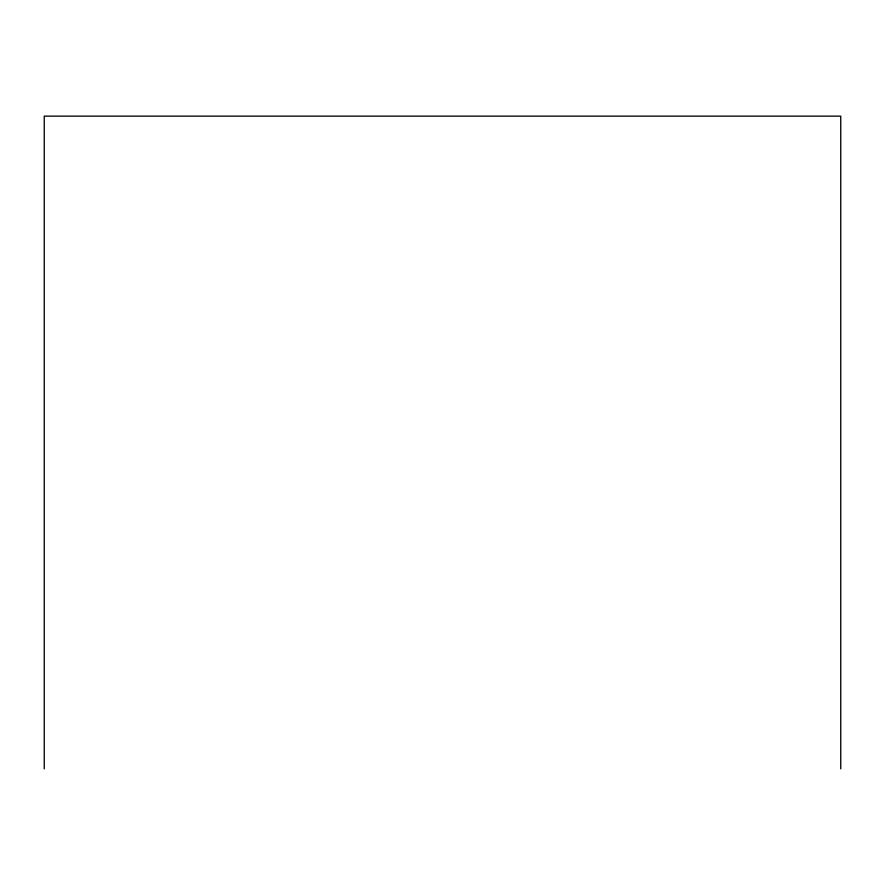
<?xml version="1.0" encoding="UTF-8"?>
<svg xmlns="http://www.w3.org/2000/svg" width="885" height="885" viewBox="0 0 885 885"><rect width="100%" height="100%" fill="white"/><g stroke="black" fill="none" stroke-linecap="round" stroke-linejoin="round"><path stroke-width="1.33" d="M840.75 768.855L840.75 116.145L44.25 116.145L44.25 768.855"/></g></svg>
